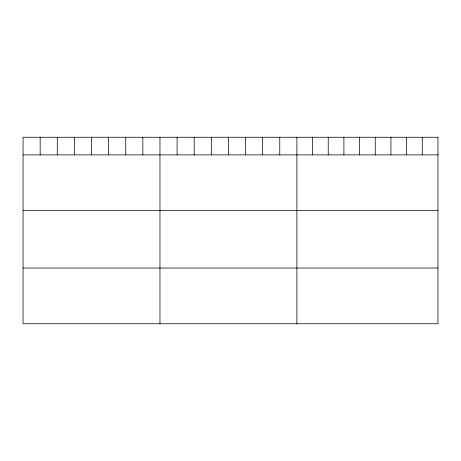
<?xml version="1.0" encoding="UTF-8"?>
<svg xmlns="http://www.w3.org/2000/svg" width="461" height="461" viewBox="0 0 461 461"><rect width="100%" height="100%" fill="white"/><g stroke="black" fill="none" stroke-linecap="round" stroke-linejoin="round"><path stroke-width="0.69" d="M23.05 154.879L437.95 154.879M23.05 210.608L437.95 210.608M23.05 268.025L437.95 268.025M422.276 137.245L422.276 154.879M406.602 137.245L406.602 154.879M390.928 137.245L390.928 154.879M375.254 137.245L375.254 154.879M359.58 137.245L359.58 154.879M343.906 137.245L343.906 154.879M328.232 137.245L328.232 154.879M312.558 137.245L312.558 154.879M296.884 137.245L296.884 323.755M279.769 137.245L279.769 154.879M262.655 137.245L262.655 154.879M245.54 137.245L245.54 154.879M228.425 137.245L228.425 154.879M211.311 137.245L211.311 154.879M194.196 137.245L194.196 154.879M177.082 137.245L177.082 154.879M159.967 137.245L159.967 323.755M142.852 137.245L142.852 154.879M125.738 137.245L125.738 154.879M108.623 137.245L108.623 154.879M91.509 137.245L91.509 154.879M74.394 137.245L74.394 154.879M57.279 137.245L57.279 154.879M40.165 137.245L40.165 154.879M437.95 137.245L23.05 137.245L23.05 323.755L437.95 323.755L437.95 137.245"/></g></svg>
